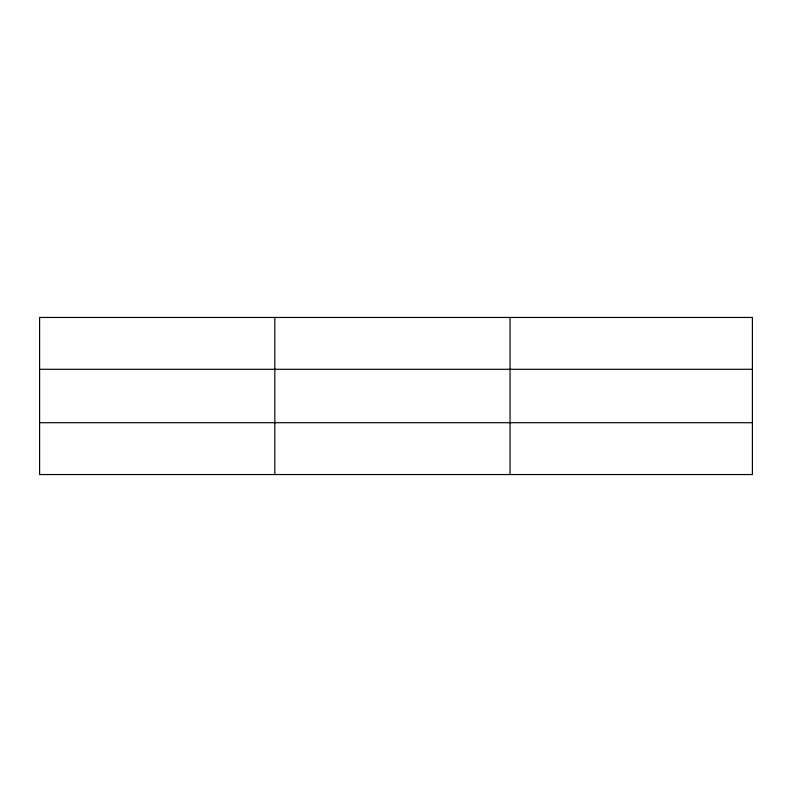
<?xml version="1.0" encoding="UTF-8"?>
<svg xmlns="http://www.w3.org/2000/svg" width="792" height="792" viewBox="0 0 792 792"><rect width="100%" height="100%" fill="white"/><g stroke="black" fill="none" stroke-linecap="round" stroke-linejoin="round"><path stroke-width="1.19" d="M274.824 317.453L274.824 474.547M510.048 317.453L510.048 474.547M752.4 422.71L752.4 474.547L39.6 474.547L39.6 317.453L752.4 317.453L752.4 422.71L39.6 422.71M39.6 369.29L752.4 369.29"/></g></svg>
